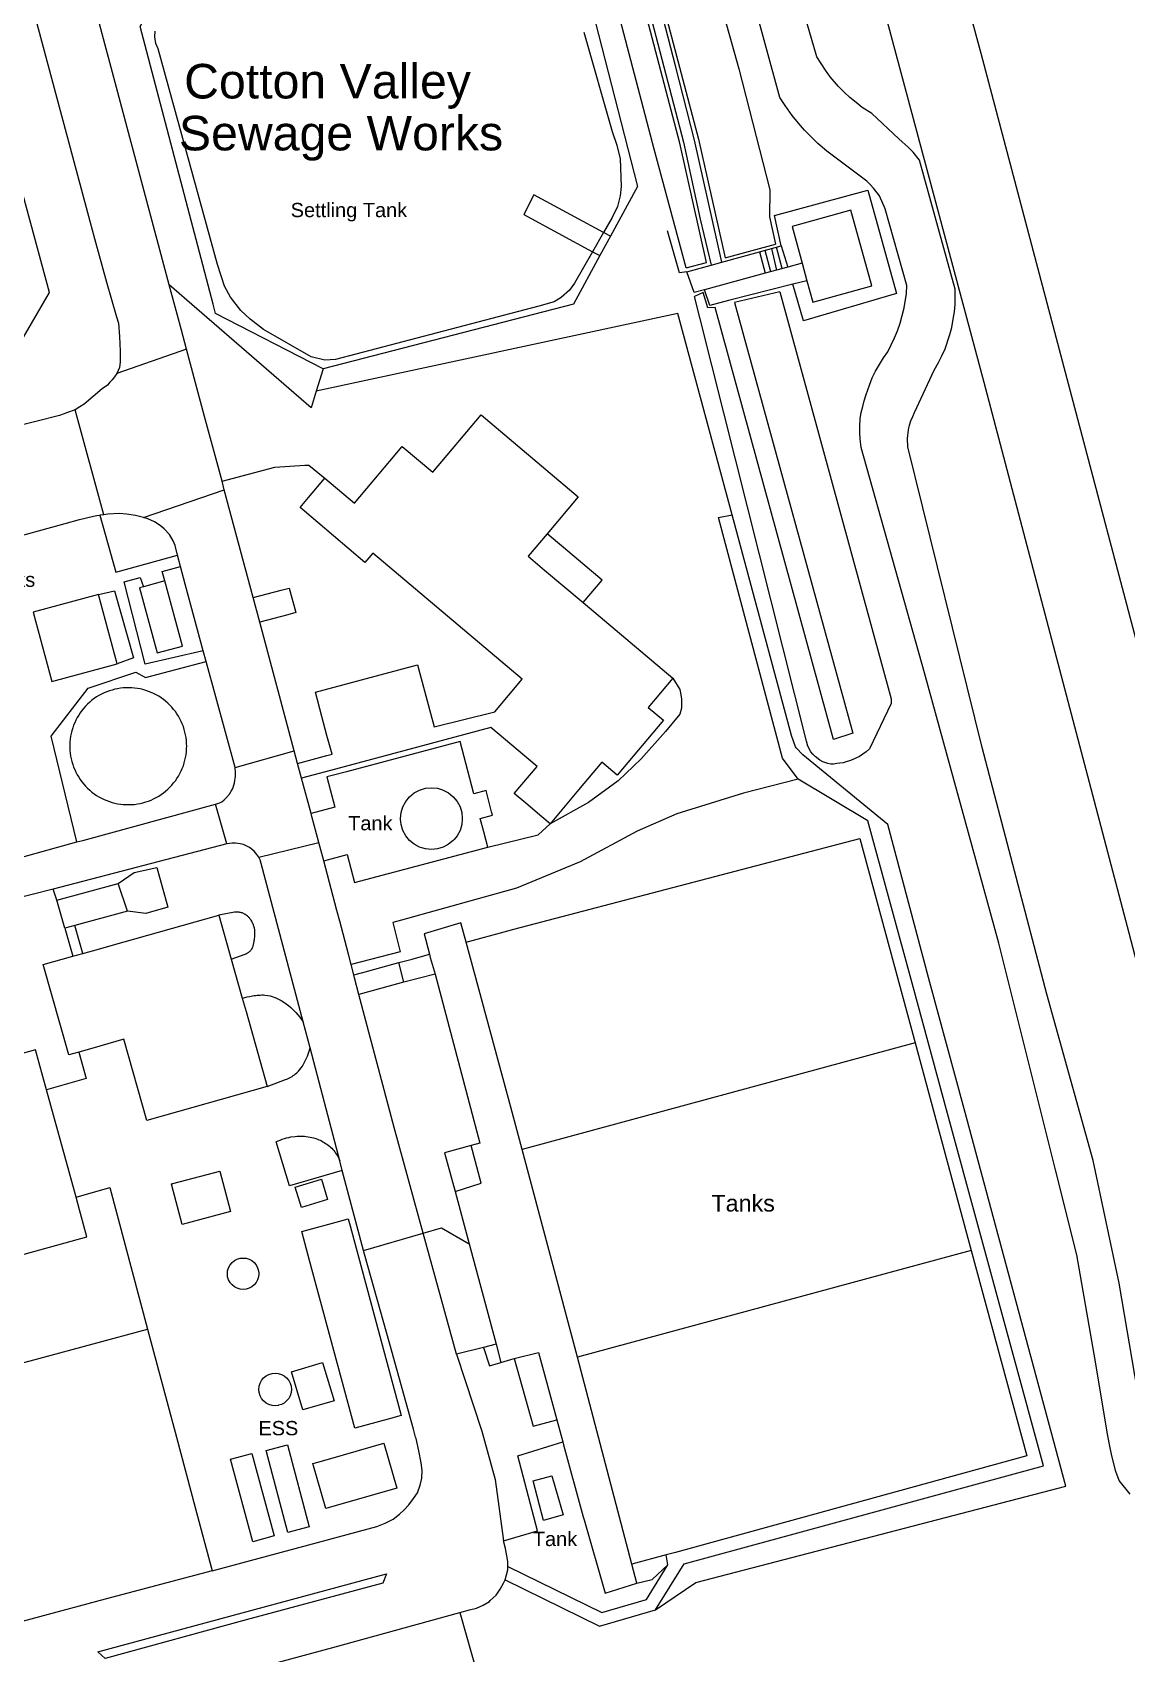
# Model space of a CAD drawing. Header units: millimetres. Extents: x 111502 to 977541, y 8702 to 1044108.
# Drawn here: x 488739.8 to 488854.7, y 240588.4 to 240758.6 of the extents above; entities that cross this region are included whole.
import ezdxf

# ---------------------------------------------------------------- set-up
doc = ezdxf.new("R2010")
doc.units = ezdxf.units.MM
doc.header["$LTSCALE"] = 0.25
doc.linetypes.add('DASHED2', pattern=[9.525, 6.35, -3.175])
doc.layers.add('E HVSS As Laid HV', color=10, linetype='Continuous')
doc.layers.add('X HVSS Site Background', color=8, linetype='Continuous')
doc.styles.add('OS Master Map$1$Standard', font='txt')

# ---------------------------------------------------------------- blocks, each defined once
blk = doc.blocks.new('OS MAP 060722')
at = {"layer": 'X HVSS Site Background', "flags": 128}
for points in [[(44.47, 1478.79), (43.32, 1480.24), (43.32, 1480.24), (42.97, 1481.19), (42.97, 1481.19), (42.52, 1482.84), (42.52, 1482.84), (42.32, 1483.84), (42.32, 1483.84), (42.12, 1484.94), (42.12, 1484.94), (40.67, 1493.49), (40.67, 1493.49), (38.87, 1503.94), (38.87, 1503.94), (36.62, 1512.84), (36.62, 1512.84), (30.67, 1536.64), (30.67, 1536.64), (22.87, 1565.04), (22.87, 1565.04), (16.22, 1588.69), (16.22, 1588.69), (16.12, 1589.59), (16.12, 1589.59), (16.07, 1590.24), (16.07, 1590.24), (16.07, 1590.89), (16.07, 1590.89), (16.12, 1591.69), (16.12, 1591.69), (16.22, 1592.34), (16.22, 1592.34), (16.37, 1592.99), (16.37, 1592.99), (16.52, 1593.59), (16.52, 1593.59), (16.72, 1594.24), (16.72, 1594.24), (17.07, 1595.24), (17.07, 1595.24), (17.37, 1595.99), (17.37, 1595.99), (17.72, 1596.69), (17.72, 1596.69), (18.12, 1597.39), (18.12, 1597.39), (18.57, 1598.09), (18.57, 1598.09), (19.02, 1598.74), (19.02, 1598.74), (19.72, 1600.19), (19.72, 1600.19), (20.02, 1600.94), (20.02, 1600.94), (20.32, 1601.74), (20.32, 1601.74), (20.72, 1603.34), (20.72, 1603.34), (20.97, 1604.84), (20.97, 1604.84), (21.02, 1605.69), (21.02, 1605.69), (18.72, 1613.74), (18.72, 1613.74), (18.12, 1615.09), (18.12, 1615.09), (17.52, 1615.89), (17.52, 1615.89), (17.17, 1616.29), (17.17, 1616.29), (16.82, 1616.64), (16.82, 1616.64), (12.62, 1619.79), (12.62, 1619.79), (11.67, 1620.59), (11.67, 1620.59), (10.27, 1621.99), (10.27, 1621.99), (9.62, 1622.74), (9.62, 1622.74), (8.97, 1623.54), (8.97, 1623.54), (8.22, 1624.59), (8.22, 1624.59), (7.67, 1625.44), (7.67, 1625.44), (-3.43, 1666.04)], [(45.22, 1489.64), (43.32, 1500.94), (43.32, 1500.94), (40.57, 1513.84), (40.57, 1513.84), (35.72, 1531.29), (35.72, 1531.29), (28.92, 1557.19), (28.92, 1557.19), (21.12, 1588.74), (21.12, 1588.74), (21.07, 1589.64), (21.07, 1589.64), (21.17, 1590.54), (21.17, 1590.54), (21.27, 1591.04), (21.27, 1591.04), (21.42, 1591.49), (21.42, 1591.49), (21.62, 1591.94), (21.62, 1591.94), (21.82, 1592.34), (21.82, 1592.34), (23.87, 1596.79), (23.87, 1596.79), (24.32, 1597.59), (24.32, 1597.59), (24.67, 1598.29), (24.67, 1598.29), (25.02, 1599.04), (25.02, 1599.04), (25.52, 1600.54), (25.52, 1600.54), (25.72, 1601.29), (25.72, 1601.29), (25.87, 1602.14), (25.87, 1602.14), (26.02, 1602.94), (26.02, 1602.94), (26.07, 1603.69), (26.07, 1603.69), (26.07, 1605.29), (26.07, 1605.29), (22.32, 1618.84), (22.32, 1618.84), (21.67, 1619.69), (21.67, 1619.69), (21.17, 1620.19), (21.17, 1620.19), (20.17, 1621.09), (20.17, 1621.09), (17.32, 1623.74), (17.32, 1623.74), (16.32, 1624.39), (16.32, 1624.39), (15.67, 1624.89), (15.67, 1624.89), (15.02, 1625.44), (15.02, 1625.44), (14.42, 1625.99), (14.42, 1625.99), (13.82, 1626.59), (13.82, 1626.59), (12.97, 1627.59), (12.97, 1627.59), (12.47, 1628.29), (12.47, 1628.29), (11.57, 1629.69), (11.57, 1629.69), (8.22, 1641.14)], [(-71.98, 1868.99), (-73.78, 1866.24), (-73.78, 1866.24), (-72.38, 1865.14), (-72.38, 1865.14), (-68.83, 1862.14), (-68.83, 1862.14), (-67.68, 1860.94), (-67.68, 1860.94), (-65.38, 1858.24), (-65.38, 1858.24), (-63.78, 1855.79), (-63.78, 1855.79), (-62.88, 1854.04), (-62.88, 1854.04), (-61.73, 1851.44), (-61.73, 1851.44), (-61.23, 1849.79), (-61.23, 1849.79), (-0.88, 1621.04), (-0.88, 1621.04), (1.92, 1608.59), (1.92, 1608.59), (7.22, 1610.04)], [(-5.23, 1659.19), (3.37, 1628.44), (3.37, 1628.44), (6.62, 1615.74), (6.62, 1615.74), (6.57, 1612.89), (6.57, 1612.89), (7.22, 1610.04)], [(1.57, 1608.14), (-1.28, 1620.94), (-1.28, 1620.94), (-3.28, 1628.74), (-3.28, 1628.74), (-8.33, 1648.24)], [(-2.18, 1607.54), (-0.03, 1608.09), (-0.03, 1608.09), (-2.83, 1620.64), (-2.83, 1620.64), (-62.38, 1847.24)], [(-12.43, 1658.99), (-2.43, 1620.74), (-2.43, 1620.74), (-0.68, 1612.64), (-0.68, 1612.64), (0.47, 1607.84)], [(-2.18, 1607.54), (-5.53, 1619.99), (-5.53, 1619.99), (-12.28, 1645.79)], [(63.92, 1462.84), (63.62, 1464.04), (63.62, 1464.04), (44.37, 1537.69), (44.37, 1537.69), (29.12, 1595.49), (29.12, 1595.49), (13.37, 1654.29), (13.37, 1654.29), (-18.78, 1773.69), (-18.78, 1773.69), (-30.53, 1817.04)], [(-16.06, 1794.88), (-8.58, 1767.69), (-8.58, 1767.69), (6.27, 1712.84), (6.27, 1712.84), (28.77, 1630.09), (28.77, 1630.09), (55.22, 1530.14), (55.22, 1530.14), (72.62, 1464.99)], [(-56.44, 1605.77), (-64.2, 1634.74)], [(-88.93, 1701.54), (-80.68, 1670.94), (-80.68, 1670.94), (-70.73, 1634.64), (-70.73, 1634.64), (-64.78, 1612.44), (-64.78, 1612.44), (-64.28, 1610.64), (-64.28, 1610.64), (-63.03, 1606.04), (-63.03, 1606.04), (-61.98, 1602.39), (-61.98, 1602.39), (-61.78, 1601.74), (-61.78, 1601.74), (-61.68, 1600.34), (-61.68, 1600.34), (-61.58, 1598.79), (-61.58, 1598.79), (-61.58, 1597.69), (-61.58, 1597.69), (-61.68, 1597.09), (-61.68, 1597.09), (-61.93, 1596.44)], [(-81.63, 1593.24), (-74.73, 1595.19), (-74.73, 1595.19), (-69.03, 1604.94), (-69.03, 1604.94), (-81.58, 1651.29), (-81.58, 1651.29), (-86.33, 1668.89), (-86.33, 1668.89), (-88.93, 1678.29), (-88.93, 1678.29), (-88.43, 1679.84), (-88.43, 1679.84), (-89.38, 1683.04)], [(-16.15, 1650.76), (-7.28, 1616.09), (-7.28, 1616.09), (-10.12, 1610.86)], [(-12.9, 1632.28), (-9.95, 1621.84), (-9.95, 1621.84), (-9.44, 1620.43), (-9.44, 1620.43), (-9.11, 1618.97), (-9.11, 1618.97), (-9, 1616.09), (-9, 1616.09), (-9.11, 1615.11), (-9.11, 1615.11), (-9.38, 1613.97), (-9.38, 1613.97), (-9.95, 1612.82), (-9.95, 1612.82), (-10.84, 1611.25)], [(-40.27, 1596.94), (-51.59, 1602.76), (-51.59, 1602.76), (-51.84, 1603.72), (-51.84, 1603.72), (-59.51, 1632.88), (-59.51, 1632.88), (-57.64, 1636.41), (-57.64, 1636.41), (-56.66, 1638.26)], [(-11.99, 1609.24), (-13.88, 1605.92), (-13.88, 1605.92), (-14.4, 1605.21), (-14.4, 1605.21), (-15.28, 1604.42), (-15.28, 1604.42), (-16.04, 1603.98), (-16.04, 1603.98), (-17.63, 1603.52), (-17.63, 1603.52), (-38.99, 1597.91), (-38.99, 1597.91), (-40.12, 1597.86), (-40.12, 1597.86), (-41.54, 1598.19), (-41.54, 1598.19), (-46.53, 1601.06), (-46.53, 1601.06), (-47.96, 1602.16), (-47.96, 1602.16), (-48.91, 1603.07), (-48.91, 1603.07), (-50.01, 1604.46), (-50.01, 1604.46), (-50.64, 1605.61), (-50.64, 1605.61), (-51.36, 1607.91), (-51.36, 1607.91), (-57.62, 1630.55), (-57.62, 1630.55), (-57.86, 1631.1), (-57.86, 1631.1), (-57.97, 1631.8), (-57.97, 1631.8), (-57.92, 1632.4)], [(-10.84, 1611.25), (-18.15, 1615.21), (-18.15, 1615.21), (-19.22, 1613.14), (-19.22, 1613.14), (-11.99, 1609.24)], [(7.82, 1609.84), (7.12, 1613.04), (7.12, 1613.04), (16.92, 1615.69), (16.92, 1615.69), (19.92, 1604.84), (19.92, 1604.84), (10.17, 1601.99), (10.17, 1601.99), (9.02, 1605.84)], [(10.52, 1606.19), (11.12, 1603.94), (11.12, 1603.94), (17.32, 1605.64), (17.32, 1605.64), (15.12, 1613.59), (15.12, 1613.59), (8.97, 1611.89), (8.97, 1611.89), (10.02, 1608.04)], [(-10.84, 1611.25), (-11.99, 1609.24)], [(-10.12, 1610.86), (-11.22, 1608.83)], [(-10.12, 1610.86), (-10.84, 1611.25)], [(-2.08, 1607.14), (-2.85, 1607.02), (-2.85, 1607.02), (-4.13, 1611.42)], [(-11.22, 1608.83), (-14, 1603.72), (-14, 1603.72), (-40.27, 1596.94)], [(-11.99, 1609.24), (-11.22, 1608.83)], [(1.57, 1608.14), (5.53, 1609.22)], [(5.53, 1609.22), (7.82, 1609.84)], [(5.53, 1609.22), (6.12, 1606.98)], [(6.72, 1607.14), (6.12, 1609.38)], [(6.78, 1609.56), (7.32, 1607.3)], [(7.93, 1607.47), (7.33, 1609.71)], [(7.82, 1609.84), (8.52, 1607.63)], [(-2.08, 1607.14), (0.47, 1607.84)], [(-1.33, 1604.94), (-2.08, 1607.14)], [(6.12, 1606.98), (-0.23, 1605.24)], [(0.47, 1607.84), (1.57, 1608.14)], [(8.52, 1607.63), (6.12, 1606.98)], [(10.02, 1608.04), (8.52, 1607.63)], [(10.02, 1608.04), (10.52, 1606.19)], [(-54.62, 1598.99), (-55.15, 1600.99), (-55.15, 1600.99), (-55.6, 1602.67), (-55.6, 1602.67), (-56.44, 1605.77)], [(-41, 1594.58), (-41.53, 1592.85), (-41.53, 1592.85), (-53.53, 1603.25), (-53.53, 1603.25), (-56.44, 1605.77)], [(-0.23, 1605.24), (-1.33, 1604.94)], [(7.67, 1605.04), (19.37, 1562.29), (19.37, 1562.29), (19.37, 1561.79), (19.37, 1561.79), (17.07, 1557.04), (17.07, 1557.04), (16.72, 1556.74), (16.72, 1556.74), (16.02, 1556.24), (16.02, 1556.24), (15.27, 1555.89), (15.27, 1555.89), (14.97, 1555.79), (14.97, 1555.79), (14.62, 1555.69), (14.62, 1555.69), (14.32, 1555.59), (14.32, 1555.59), (13.97, 1555.54), (13.97, 1555.54), (13.67, 1555.49), (13.67, 1555.49), (13.32, 1555.44), (13.32, 1555.44), (13.02, 1555.44), (13.02, 1555.44), (12.72, 1555.49), (12.72, 1555.49), (12.17, 1555.69), (12.17, 1555.69), (11.87, 1555.84), (11.87, 1555.84), (11.37, 1556.24), (11.37, 1556.24), (11.12, 1556.49), (11.12, 1556.49), (10.92, 1556.74), (10.92, 1556.74), (10.62, 1557.34), (10.62, 1557.34), (10.47, 1557.84), (10.47, 1557.84), (-0.68, 1602.19), (-0.68, 1602.19), (-1.28, 1604.54)], [(7.67, 1605.04), (2.92, 1603.89), (2.92, 1603.89), (15.32, 1558.69), (15.32, 1558.69), (13.32, 1558.04), (13.32, 1558.04), (0.87, 1603.39), (0.87, 1603.39), (0.12, 1603.34), (0.12, 1603.34), (-0.38, 1604.94), (-0.38, 1604.94), (-1.28, 1604.54)], [(9.02, 1605.84), (2.42, 1604.14), (2.42, 1604.14), (1.22, 1603.84), (1.22, 1603.84), (0.32, 1603.59), (0.32, 1603.59), (-0.23, 1605.24)], [(10.52, 1606.19), (9.02, 1605.84)], [(2.66, 1581.62), (-3.03, 1602.75), (-3.03, 1602.75), (-41, 1594.58)], [(-54.62, 1598.99), (-61.93, 1596.44)], [(-50.9, 1585.14), (-52.73, 1591.94), (-52.73, 1591.94), (-54.62, 1598.99)], [(-61.93, 1596.44), (-62.18, 1596.09), (-62.18, 1596.09), (-62.43, 1595.79), (-62.43, 1595.79), (-62.68, 1595.54), (-62.68, 1595.54), (-62.93, 1595.24), (-62.93, 1595.24), (-63.48, 1594.84), (-63.48, 1594.84), (-65.38, 1593.24), (-65.38, 1593.24), (-65.83, 1592.94), (-65.83, 1592.94), (-66.33, 1592.64)], [(-40.27, 1596.94), (-41, 1594.58)], [(-66.33, 1592.64), (-67.13, 1592.34), (-67.13, 1592.34), (-67.58, 1592.19), (-67.58, 1592.19), (-67.98, 1592.04), (-67.98, 1592.04), (-72.93, 1590.79)], [(-63.32, 1581.63), (-66.33, 1592.64)], [(-40.1, 1585.46), (-36.99, 1582.84), (-36.99, 1582.84), (-31.97, 1588.78), (-31.97, 1588.78), (-28.77, 1586.08), (-28.77, 1586.08), (-23.7, 1592.1), (-23.7, 1592.1), (-13.5, 1583.49), (-13.5, 1583.49), (-16.76, 1579.63)], [(-50.9, 1585.14), (-45.35, 1586.63), (-45.35, 1586.63), (-42.19, 1586.82), (-42.19, 1586.82), (-41.77, 1586.84), (-41.77, 1586.84), (-40.27, 1585.6), (-40.27, 1585.6), (-40.1, 1585.46)], [(-50.66, 1584.23), (-50.9, 1585.14)], [(-42.96, 1555.51), (-39.91, 1556.33), (-39.91, 1556.33), (-39.35, 1556.48), (-39.35, 1556.48), (-39.88, 1558.44), (-39.88, 1558.44), (-40.42, 1560.45), (-40.42, 1560.45), (-41.1, 1563), (-41.1, 1563), (-40.16, 1563.25), (-40.16, 1563.25), (-30.39, 1565.87), (-30.39, 1565.87), (-28.64, 1559.35), (-28.64, 1559.35), (-22.26, 1560.92), (-22.26, 1560.92), (-19.37, 1564.35), (-19.37, 1564.35), (-35.08, 1577.59), (-35.08, 1577.59), (-35.9, 1576.62), (-35.9, 1576.62), (-42.49, 1582.19), (-42.49, 1582.19), (-42.71, 1582.37), (-42.71, 1582.37), (-41.82, 1583.42), (-41.82, 1583.42), (-40.1, 1585.46)], [(-59.13, 1581.34), (-50.66, 1584.23)], [(-47.63, 1572.92), (-50.66, 1584.23)], [(-93.36, 1574.07), (-87.63, 1575.09), (-87.63, 1575.09), (-73.98, 1578.89), (-73.98, 1578.89), (-67.38, 1580.69), (-67.38, 1580.69), (-65.88, 1581.14), (-65.88, 1581.14), (-64.38, 1581.49), (-64.38, 1581.49), (-64.03, 1581.54), (-64.03, 1581.54), (-63.73, 1581.58)], [(-63.32, 1581.63), (-63.73, 1581.58)], [(-63.73, 1581.58), (-62.05, 1575.61), (-62.05, 1575.61), (-55.57, 1577.39)], [(-59.13, 1581.34), (-59.98, 1581.54), (-59.98, 1581.54), (-60.93, 1581.69), (-60.93, 1581.69), (-61.68, 1581.74), (-61.68, 1581.74), (-62.88, 1581.69), (-62.88, 1581.69), (-63.32, 1581.63)], [(-55.57, 1577.39), (-55.83, 1578.39), (-55.83, 1578.39), (-56.03, 1578.89), (-56.03, 1578.89), (-56.43, 1579.54), (-56.43, 1579.54), (-56.98, 1580.14), (-56.98, 1580.14), (-57.38, 1580.49), (-57.38, 1580.49), (-57.98, 1580.89), (-57.98, 1580.89), (-58.68, 1581.19), (-58.68, 1581.19), (-59.13, 1581.34)], [(-5.38, 1466.64), (-1.16, 1469.52), (-1.16, 1469.52), (37.69, 1479.63), (37.69, 1479.63), (27.03, 1519.25), (27.03, 1519.25), (23.42, 1532.52), (23.42, 1532.52), (19.02, 1549.12), (19.02, 1549.12), (10.08, 1556.42), (10.08, 1556.42), (9.4, 1557.15), (9.4, 1557.15), (9.33, 1557.26), (9.33, 1557.26), (8.9, 1558.43), (8.9, 1558.43), (2.66, 1581.62)], [(9.6, 1553.86), (7.95, 1556.08), (7.95, 1556.08), (1.22, 1581.32), (1.22, 1581.32), (2.66, 1581.62)], [(-16.76, 1579.63), (-18.76, 1577.26), (-18.76, 1577.26), (-17.05, 1575.82)], [(-12.99, 1572.4), (-10.99, 1574.77), (-10.99, 1574.77), (-15.05, 1578.19), (-15.05, 1578.19), (-16.76, 1579.63)], [(-56.9, 1574.68), (-57.19, 1575.67), (-57.19, 1575.67), (-55.25, 1576.19)], [(-55.25, 1576.19), (-55.57, 1577.39)], [(-52.87, 1567.34), (-54.78, 1574.34), (-54.78, 1574.34), (-55.25, 1576.19)], [(-52.87, 1567.34), (-58.97, 1565.92), (-58.97, 1565.92), (-61.19, 1574.59), (-61.19, 1574.59), (-59.48, 1575.05), (-59.48, 1575.05), (-59.16, 1574.07)], [(-59.16, 1574.07), (-59.58, 1573.95), (-59.58, 1573.95), (-57.71, 1567.11), (-57.71, 1567.11), (-55.04, 1567.84), (-55.04, 1567.84), (-56.9, 1574.68)], [(-56.9, 1574.68), (-59.16, 1574.07)], [(-17.05, 1575.82), (-12.99, 1572.4)], [(-63.86, 1573.25), (-70.74, 1571.39), (-70.74, 1571.39), (-68.77, 1564.12), (-68.77, 1564.12), (-61.9, 1565.98)], [(-63.86, 1573.25), (-62.19, 1573.63), (-62.19, 1573.63), (-60.19, 1566.6), (-60.19, 1566.6), (-61.9, 1565.98)], [(-61.9, 1565.98), (-63.86, 1573.25)], [(-47.63, 1572.92), (-44.69, 1573.71), (-44.69, 1573.71), (-43.86, 1573.93), (-43.86, 1573.93), (-43.16, 1571.35), (-43.16, 1571.35), (-43.98, 1571.13), (-43.98, 1571.13), (-46.94, 1570.34)], [(-46.94, 1570.34), (-47.63, 1572.92)], [(-12.99, 1572.4), (-3.58, 1564.46)], [(-43.31, 1556.83), (-46.94, 1570.34)], [(-66.13, 1547.28), (-68.83, 1558.38), (-68.83, 1558.38), (-64.97, 1563.4), (-64.97, 1563.4), (-59.95, 1565.11), (-59.95, 1565.11), (-58.94, 1564.53), (-58.94, 1564.53), (-52.56, 1566.22)], [(-52.56, 1566.22), (-52.87, 1567.34)], [(-49.53, 1555.09), (-52.56, 1566.22)], [(-3.58, 1564.46), (-2.84, 1563.27), (-2.84, 1563.27), (-2.79, 1563.1), (-2.79, 1563.1), (-2.65, 1562.3), (-2.65, 1562.3), (-2.67, 1561.3), (-2.67, 1561.3), (-2.82, 1560.7), (-2.82, 1560.7), (-4.32, 1558.88), (-4.32, 1558.88), (-6.89, 1555.98), (-6.89, 1555.98), (-9.29, 1553.69), (-9.29, 1553.69), (-12.41, 1551.4), (-12.41, 1551.4), (-16.46, 1549.18)], [(-3.58, 1564.46), (-6.16, 1561.39), (-6.16, 1561.39), (-4.56, 1560.04), (-4.56, 1560.04), (-9.42, 1554.28), (-9.42, 1554.28), (-11.02, 1555.63), (-11.02, 1555.63), (-13.46, 1552.73), (-13.46, 1552.73), (-15.41, 1550.42), (-15.41, 1550.42), (-16.46, 1549.18)], [(-54.61, 1557.32), (-54.62, 1557.62), (-54.62, 1557.62), (-54.64, 1557.92), (-54.64, 1557.92), (-54.68, 1558.22), (-54.68, 1558.22), (-54.73, 1558.51), (-54.73, 1558.51), (-54.79, 1558.8), (-54.79, 1558.8), (-54.87, 1559.09), (-54.87, 1559.09), (-54.96, 1559.38), (-54.96, 1559.38), (-55.07, 1559.66), (-55.07, 1559.66), (-55.19, 1559.93), (-55.19, 1559.93), (-55.33, 1560.2), (-55.33, 1560.2), (-55.47, 1560.46), (-55.47, 1560.46), (-55.63, 1560.71), (-55.63, 1560.71), (-55.8, 1560.96), (-55.8, 1560.96), (-55.98, 1561.19), (-55.98, 1561.19), (-56.18, 1561.42), (-56.18, 1561.42), (-56.38, 1561.64), (-56.38, 1561.64), (-56.6, 1561.85), (-56.6, 1561.85), (-56.82, 1562.04), (-56.82, 1562.04), (-57.06, 1562.23), (-57.06, 1562.23), (-57.3, 1562.4), (-57.3, 1562.4), (-57.55, 1562.56), (-57.55, 1562.56), (-57.81, 1562.71), (-57.81, 1562.71), (-58.08, 1562.85), (-58.08, 1562.85), (-58.35, 1562.97), (-58.35, 1562.97), (-58.63, 1563.08), (-58.63, 1563.08), (-58.91, 1563.18), (-58.91, 1563.18), (-59.2, 1563.26), (-59.2, 1563.26), (-59.49, 1563.33), (-59.49, 1563.33), (-59.78, 1563.39), (-59.78, 1563.39), (-60.08, 1563.43), (-60.08, 1563.43), (-60.38, 1563.45), (-60.38, 1563.45), (-60.68, 1563.46), (-60.68, 1563.46), (-60.97, 1563.46), (-60.97, 1563.46), (-61.27, 1563.44), (-61.27, 1563.44), (-61.57, 1563.41), (-61.57, 1563.41), (-61.86, 1563.36), (-61.86, 1563.36), (-62.16, 1563.3), (-62.16, 1563.3), (-62.45, 1563.22), (-62.45, 1563.22), (-62.73, 1563.13), (-62.73, 1563.13), (-63.01, 1563.03), (-63.01, 1563.03), (-63.29, 1562.91), (-63.29, 1562.91), (-63.56, 1562.78), (-63.56, 1562.78), (-63.82, 1562.64), (-63.82, 1562.64), (-64.07, 1562.49), (-64.07, 1562.49), (-64.32, 1562.32), (-64.32, 1562.32), (-64.56, 1562.14), (-64.56, 1562.14), (-64.79, 1561.95), (-64.79, 1561.95), (-65.01, 1561.74), (-65.01, 1561.74), (-65.22, 1561.53), (-65.22, 1561.53), (-65.42, 1561.31), (-65.42, 1561.31), (-65.61, 1561.08), (-65.61, 1561.08), (-65.79, 1560.84), (-65.79, 1560.84), (-65.95, 1560.59), (-65.95, 1560.59), (-66.1, 1560.33), (-66.1, 1560.33), (-66.24, 1560.06), (-66.24, 1560.06), (-66.37, 1559.79), (-66.37, 1559.79), (-66.48, 1559.52), (-66.48, 1559.52), (-66.58, 1559.24), (-66.58, 1559.24), (-66.67, 1558.95), (-66.67, 1558.95), (-66.74, 1558.66), (-66.74, 1558.66), (-66.8, 1558.37), (-66.8, 1558.37), (-66.84, 1558.07), (-66.84, 1558.07), (-66.87, 1557.77), (-66.87, 1557.77), (-66.89, 1557.47), (-66.89, 1557.47), (-66.89, 1557.18), (-66.89, 1557.18), (-66.87, 1556.88), (-66.87, 1556.88), (-66.84, 1556.58), (-66.84, 1556.58), (-66.8, 1556.28), (-66.8, 1556.28), (-66.74, 1555.99), (-66.74, 1555.99), (-66.67, 1555.7), (-66.67, 1555.7), (-66.58, 1555.41), (-66.58, 1555.41), (-66.48, 1555.13), (-66.48, 1555.13), (-66.37, 1554.86), (-66.37, 1554.86), (-66.24, 1554.58), (-66.24, 1554.58), (-66.1, 1554.32), (-66.1, 1554.32), (-65.95, 1554.06), (-65.95, 1554.06), (-65.79, 1553.81), (-65.79, 1553.81), (-65.61, 1553.57), (-65.61, 1553.57), (-65.42, 1553.34), (-65.42, 1553.34), (-65.22, 1553.12), (-65.22, 1553.12), (-65.01, 1552.91), (-65.01, 1552.91), (-64.79, 1552.7), (-64.79, 1552.7), (-64.56, 1552.51), (-64.56, 1552.51), (-64.32, 1552.33), (-64.32, 1552.33), (-64.07, 1552.16), (-64.07, 1552.16), (-63.82, 1552.01), (-63.82, 1552.01), (-63.56, 1551.87), (-63.56, 1551.87), (-63.29, 1551.73), (-63.29, 1551.73), (-63.01, 1551.62), (-63.01, 1551.62), (-62.73, 1551.51), (-62.73, 1551.51), (-62.45, 1551.42), (-62.45, 1551.42), (-62.16, 1551.35), (-62.16, 1551.35), (-61.86, 1551.29), (-61.86, 1551.29), (-61.57, 1551.24), (-61.57, 1551.24), (-61.27, 1551.21), (-61.27, 1551.21), (-60.97, 1551.19), (-60.97, 1551.19), (-60.68, 1551.19), (-60.68, 1551.19), (-60.38, 1551.2), (-60.38, 1551.2), (-60.08, 1551.22), (-60.08, 1551.22), (-59.78, 1551.26), (-59.78, 1551.26), (-59.49, 1551.32), (-59.49, 1551.32), (-59.2, 1551.39), (-59.2, 1551.39), (-58.91, 1551.47), (-58.91, 1551.47), (-58.63, 1551.56), (-58.63, 1551.56), (-58.35, 1551.67), (-58.35, 1551.67), (-58.08, 1551.8), (-58.08, 1551.8), (-57.81, 1551.94), (-57.81, 1551.94), (-57.55, 1552.08), (-57.55, 1552.08), (-57.3, 1552.25), (-57.3, 1552.25), (-57.06, 1552.42), (-57.06, 1552.42), (-56.82, 1552.61), (-56.82, 1552.61), (-56.6, 1552.8), (-56.6, 1552.8), (-56.38, 1553.01), (-56.38, 1553.01), (-56.18, 1553.23), (-56.18, 1553.23), (-55.98, 1553.46), (-55.98, 1553.46), (-55.8, 1553.69), (-55.8, 1553.69), (-55.63, 1553.94), (-55.63, 1553.94), (-55.47, 1554.19), (-55.47, 1554.19), (-55.33, 1554.45), (-55.33, 1554.45), (-55.19, 1554.72), (-55.19, 1554.72), (-55.07, 1554.99), (-55.07, 1554.99), (-54.96, 1555.27), (-54.96, 1555.27), (-54.87, 1555.56), (-54.87, 1555.56), (-54.79, 1555.84), (-54.79, 1555.84), (-54.73, 1556.14), (-54.73, 1556.14), (-54.68, 1556.43), (-54.68, 1556.43), (-54.64, 1556.73), (-54.64, 1556.73), (-54.62, 1557.03), (-54.62, 1557.03), (-54.61, 1557.32)], [(-16.46, 1549.18), (-17.33, 1549.92), (-17.33, 1549.92), (-19, 1551.33), (-19, 1551.33), (-20.21, 1552.35), (-20.21, 1552.35), (-17.82, 1555.18), (-17.82, 1555.18), (-22.68, 1559.28), (-22.68, 1559.28), (-38.08, 1555.15), (-38.08, 1555.15), (-39.5, 1554.77), (-39.5, 1554.77), (-42.54, 1553.95)], [(-22.98, 1546.72), (-23.41, 1548.35), (-23.41, 1548.35), (-23.78, 1549.75), (-23.78, 1549.75), (-22.5, 1550.09), (-22.5, 1550.09), (-22.59, 1550.43), (-22.59, 1550.43), (-23.18, 1552.66), (-23.18, 1552.66), (-24.46, 1552.32), (-24.46, 1552.32), (-25.91, 1557.8), (-25.91, 1557.8), (-37.84, 1554.64), (-37.84, 1554.64), (-39.35, 1554.23), (-39.35, 1554.23), (-39.91, 1554.09), (-39.91, 1554.09), (-39.07, 1550.91), (-39.07, 1550.91), (-41.55, 1550.26)], [(-49.53, 1555.09), (-43.31, 1556.83)], [(-42.96, 1555.51), (-43.31, 1556.83)], [(-51.6, 1551.24), (-51.23, 1551.34), (-51.23, 1551.34), (-50.93, 1551.49), (-50.93, 1551.49), (-50.68, 1551.69), (-50.68, 1551.69), (-50.43, 1551.94), (-50.43, 1551.94), (-50.13, 1552.29), (-50.13, 1552.29), (-49.93, 1552.59), (-49.93, 1552.59), (-49.78, 1552.89), (-49.78, 1552.89), (-49.58, 1553.49), (-49.58, 1553.49), (-49.48, 1554.19), (-49.48, 1554.19), (-49.48, 1554.54), (-49.48, 1554.54), (-49.53, 1555.09)], [(-42.54, 1553.95), (-42.96, 1555.51)], [(-41.55, 1550.26), (-42.54, 1553.95)], [(9.6, 1553.86), (3.85, 1552.4), (3.85, 1552.4), (-3.14, 1550.23), (-3.14, 1550.23), (-7.3, 1548.41), (-7.3, 1548.41), (-13.29, 1545.17), (-13.29, 1545.17), (-19.99, 1542.41), (-19.99, 1542.41), (-32.06, 1539.07), (-32.06, 1539.07), (-32.98, 1538.81), (-32.98, 1538.81), (-32.18, 1535.75), (-32.18, 1535.75), (-37.34, 1534.4)], [(-5.38, 1466.64), (-2.38, 1471.49), (-2.38, 1471.49), (35.37, 1481.79), (35.37, 1481.79), (25.29, 1518.78), (25.29, 1518.78), (21.68, 1532.05), (21.68, 1532.05), (16.92, 1549.49), (16.92, 1549.49), (9.6, 1553.86)], [(-32.13, 1549.39), (-32.15, 1549.63), (-32.15, 1549.63), (-32.15, 1549.73), (-32.15, 1549.73), (-32.09, 1550.36), (-32.09, 1550.36), (-31.9, 1550.97), (-31.9, 1550.97), (-31.61, 1551.53), (-31.61, 1551.53), (-31.2, 1552.02), (-31.2, 1552.02), (-30.71, 1552.43), (-30.71, 1552.43), (-30.15, 1552.72), (-30.15, 1552.72), (-29.54, 1552.91), (-29.54, 1552.91), (-28.91, 1552.97), (-28.91, 1552.97), (-28.28, 1552.91), (-28.28, 1552.91), (-27.76, 1552.76), (-27.76, 1552.76), (-27.67, 1552.72), (-27.67, 1552.72), (-27.11, 1552.43), (-27.11, 1552.43), (-26.62, 1552.02), (-26.62, 1552.02), (-26.21, 1551.53), (-26.21, 1551.53), (-25.91, 1550.97), (-25.91, 1550.97), (-25.73, 1550.36), (-25.73, 1550.36), (-25.67, 1549.73), (-25.67, 1549.73), (-25.67, 1549.67), (-25.67, 1549.67), (-25.73, 1549.1), (-25.73, 1549.1), (-25.91, 1548.49), (-25.91, 1548.49), (-26.21, 1547.93), (-26.21, 1547.93), (-26.53, 1547.54), (-26.53, 1547.54), (-26.62, 1547.44), (-26.62, 1547.44), (-27.11, 1547.03), (-27.11, 1547.03), (-27.22, 1546.96), (-27.22, 1546.96), (-27.67, 1546.73), (-27.67, 1546.73), (-28.28, 1546.55), (-28.28, 1546.55), (-28.91, 1546.49), (-28.91, 1546.49), (-29.54, 1546.55), (-29.54, 1546.55), (-29.92, 1546.67), (-29.92, 1546.67), (-30.15, 1546.73), (-30.15, 1546.73), (-30.71, 1547.03), (-30.71, 1547.03), (-31.2, 1547.44), (-31.2, 1547.44), (-31.61, 1547.93), (-31.61, 1547.93), (-31.9, 1548.49), (-31.9, 1548.49), (-32.09, 1549.1), (-32.09, 1549.1), (-32.13, 1549.39)], [(-66.13, 1547.28), (-65.53, 1547.44), (-65.53, 1547.44), (-51.6, 1551.24)], [(-50.38, 1547.09), (-51.6, 1551.24)], [(-40.73, 1547.2), (-41.47, 1549.96), (-41.47, 1549.96), (-41.55, 1550.26)], [(-22.98, 1546.72), (-17.72, 1548.03), (-17.72, 1548.03), (-16.46, 1549.18)], [(-86.67, 1544.97), (-80.08, 1546.74), (-80.08, 1546.74), (-74.97, 1544.85), (-74.97, 1544.85), (-66.13, 1547.28)], [(-50.38, 1547.09), (-68.62, 1542.33)], [(-47.03, 1545.69), (-47.23, 1545.94), (-47.23, 1545.94), (-47.53, 1546.29), (-47.53, 1546.29), (-48.03, 1546.69), (-48.03, 1546.69), (-48.28, 1546.84), (-48.28, 1546.84), (-48.63, 1546.99), (-48.63, 1546.99), (-48.98, 1547.09), (-48.98, 1547.09), (-49.48, 1547.14), (-49.48, 1547.14), (-49.83, 1547.14), (-49.83, 1547.14), (-50.38, 1547.09)], [(-47.03, 1545.69), (-40.73, 1547.2)], [(-40.22, 1545.29), (-40.73, 1547.2)], [(-25.28, 1536.74), (-20.88, 1537.94), (-20.88, 1537.94), (-20.25, 1538.11), (-20.25, 1538.11), (16.07, 1547.64), (16.07, 1547.64), (21.87, 1526.19)], [(-42.39, 1528.39), (-46.78, 1545), (-46.78, 1545), (-46.88, 1545.39), (-46.88, 1545.39), (-47.03, 1545.69)], [(-40.22, 1545.29), (-37.75, 1545.94), (-37.75, 1545.94), (-36.98, 1543.01), (-36.98, 1543.01), (-33.42, 1543.96), (-33.42, 1543.96), (-22.98, 1546.72)], [(-61.79, 1542.92), (-60.14, 1544.06), (-60.14, 1544.06), (-57.74, 1544.6), (-57.74, 1544.6), (-56.59, 1540.44), (-56.59, 1540.44), (-58.89, 1539.76), (-58.89, 1539.76), (-60.84, 1540.02)], [(-37.34, 1534.4), (-37.63, 1535.49), (-37.63, 1535.49), (-38.53, 1538.94), (-38.53, 1538.94), (-38.83, 1540.09), (-38.83, 1540.09), (-40.22, 1545.29)], [(-68.62, 1542.33), (-73.04, 1541.18), (-73.04, 1541.18), (-77.33, 1536.89), (-77.33, 1536.89), (-90.18, 1533.39)], [(-68.24, 1541.15), (-68.62, 1542.33)], [(-68.24, 1541.15), (-61.79, 1542.92)], [(-60.84, 1540.02), (-61.79, 1542.92)], [(-67.42, 1538.21), (-68.24, 1541.15)], [(-60.84, 1540.02), (-66.35, 1538.5)], [(-65.51, 1535.56), (-63.88, 1536.03), (-63.88, 1536.03), (-62.55, 1536.4), (-62.55, 1536.4), (-51.24, 1539.59)], [(-49.94, 1534.98), (-48.47, 1535.49), (-48.47, 1535.49), (-48.41, 1535.51), (-48.41, 1535.51), (-48.36, 1535.53), (-48.36, 1535.53), (-48.3, 1535.56), (-48.3, 1535.56), (-48.25, 1535.59), (-48.25, 1535.59), (-48.2, 1535.62), (-48.2, 1535.62), (-48.15, 1535.66), (-48.15, 1535.66), (-48.1, 1535.69), (-48.1, 1535.69), (-48.05, 1535.73), (-48.05, 1535.73), (-48.01, 1535.77), (-48.01, 1535.77), (-47.96, 1535.81), (-47.96, 1535.81), (-47.92, 1535.86), (-47.92, 1535.86), (-47.88, 1535.9), (-47.88, 1535.9), (-47.84, 1535.95), (-47.84, 1535.95), (-47.78, 1536.03), (-47.78, 1536.03), (-47.7, 1536.18), (-47.7, 1536.18), (-47.64, 1536.34), (-47.64, 1536.34), (-47.6, 1536.51), (-47.6, 1536.51), (-47.54, 1536.82), (-47.54, 1536.82), (-47.52, 1536.93), (-47.52, 1536.93), (-47.5, 1537.04), (-47.5, 1537.04), (-47.48, 1537.15), (-47.48, 1537.15), (-47.46, 1537.26), (-47.46, 1537.26), (-47.45, 1537.38), (-47.45, 1537.38), (-47.44, 1537.49), (-47.44, 1537.49), (-47.44, 1537.6), (-47.44, 1537.6), (-47.44, 1537.71), (-47.44, 1537.71), (-47.44, 1537.82), (-47.44, 1537.82), (-47.45, 1537.93), (-47.45, 1537.93), (-47.46, 1538.04), (-47.46, 1538.04), (-47.5, 1538.23), (-47.5, 1538.23), (-47.52, 1538.32), (-47.52, 1538.32), (-47.55, 1538.42), (-47.55, 1538.42), (-47.58, 1538.51), (-47.58, 1538.51), (-47.61, 1538.6), (-47.61, 1538.6), (-47.65, 1538.69), (-47.65, 1538.69), (-47.69, 1538.78), (-47.69, 1538.78), (-47.73, 1538.86), (-47.73, 1538.86), (-47.78, 1538.95), (-47.78, 1538.95), (-47.85, 1539.05), (-47.85, 1539.05), (-47.89, 1539.11), (-47.89, 1539.11), (-47.94, 1539.18), (-47.94, 1539.18), (-47.98, 1539.23), (-47.98, 1539.23), (-48.03, 1539.29), (-48.03, 1539.29), (-48.08, 1539.35), (-48.08, 1539.35), (-48.13, 1539.4), (-48.13, 1539.4), (-48.19, 1539.45), (-48.19, 1539.45), (-48.24, 1539.5), (-48.24, 1539.5), (-48.3, 1539.55), (-48.3, 1539.55), (-48.36, 1539.6), (-48.36, 1539.6), (-48.46, 1539.66), (-48.46, 1539.66), (-48.53, 1539.7), (-48.53, 1539.7), (-48.59, 1539.73), (-48.59, 1539.73), (-48.66, 1539.76), (-48.66, 1539.76), (-48.73, 1539.79), (-48.73, 1539.79), (-48.8, 1539.82), (-48.8, 1539.82), (-48.87, 1539.84), (-48.87, 1539.84), (-48.95, 1539.86), (-48.95, 1539.86), (-49.02, 1539.88), (-49.02, 1539.88), (-49.09, 1539.89), (-49.09, 1539.89), (-49.17, 1539.9), (-49.17, 1539.9), (-49.24, 1539.91), (-49.24, 1539.91), (-49.32, 1539.91), (-49.32, 1539.91), (-49.39, 1539.91), (-49.39, 1539.91), (-49.47, 1539.91), (-49.47, 1539.91), (-49.59, 1539.9), (-49.59, 1539.9), (-51.24, 1539.59)], [(-51.24, 1539.59), (-49.94, 1534.98)], [(-25.28, 1536.74), (-25.83, 1538.79), (-25.83, 1538.79), (-29.68, 1537.64), (-29.68, 1537.64), (-29.11, 1535.48)], [(-66.35, 1538.5), (-67.42, 1538.21)], [(-67.42, 1538.21), (-66.56, 1535.27)], [(-65.51, 1535.56), (-66.35, 1538.5)], [(-65.95, 1525.21), (-67, 1524.91), (-67, 1524.91), (-69.67, 1534.39), (-69.67, 1534.39), (-66.56, 1535.27)], [(-66.56, 1535.27), (-65.51, 1535.56)], [(-32.34, 1534.6), (-30.93, 1534.98), (-30.93, 1534.98), (-29.11, 1535.48)], [(-29.11, 1535.48), (-29.03, 1535.14), (-29.03, 1535.14), (-28.53, 1533.39)], [(-19.38, 1514.99), (-20.58, 1519.44), (-20.58, 1519.44), (-25.28, 1536.74)], [(-49.94, 1534.98), (-48.77, 1530.86)], [(-37.06, 1533.32), (-37.34, 1534.4)], [(-37.06, 1533.32), (-36.1, 1533.58), (-36.1, 1533.58), (-32.34, 1534.6)], [(-31.82, 1532.56), (-32.34, 1534.6)], [(-36.53, 1531.24), (-36.98, 1532.99), (-36.98, 1532.99), (-37.06, 1533.32)], [(-32.08, 1532.49), (-36.53, 1531.24)], [(-31.82, 1532.56), (-32.08, 1532.49)], [(-28.53, 1533.39), (-31.82, 1532.56)], [(-28.53, 1533.39), (-23.83, 1515.64), (-23.83, 1515.64), (-24.73, 1515.39)], [(-48.77, 1530.86), (-48.51, 1530.94), (-48.51, 1530.94), (-48.25, 1531.01), (-48.25, 1531.01), (-47.98, 1531.06), (-47.98, 1531.06), (-47.7, 1531.11), (-47.7, 1531.11), (-47.53, 1531.14), (-47.53, 1531.14), (-47.37, 1531.16), (-47.37, 1531.16), (-47.21, 1531.18), (-47.21, 1531.18), (-47.04, 1531.19), (-47.04, 1531.19), (-46.88, 1531.2), (-46.88, 1531.2), (-46.72, 1531.21), (-46.72, 1531.21), (-46.55, 1531.21), (-46.55, 1531.21), (-46.39, 1531.2), (-46.39, 1531.2), (-46.08, 1531.16), (-46.08, 1531.16), (-45.86, 1531.11), (-45.86, 1531.11), (-45.65, 1531.05), (-45.65, 1531.05), (-45.45, 1530.98), (-45.45, 1530.98), (-45.24, 1530.9), (-45.24, 1530.9), (-45.04, 1530.81), (-45.04, 1530.81), (-44.68, 1530.62), (-44.68, 1530.62), (-44.42, 1530.46), (-44.42, 1530.46), (-44.16, 1530.28), (-44.16, 1530.28), (-43.92, 1530.09), (-43.92, 1530.09), (-43.68, 1529.88), (-43.68, 1529.88), (-43.36, 1529.58), (-43.36, 1529.58), (-43.14, 1529.35), (-43.14, 1529.35), (-42.94, 1529.12), (-42.94, 1529.12), (-42.74, 1528.88), (-42.74, 1528.88), (-42.39, 1528.39)], [(-48.77, 1530.86), (-48.38, 1529.46), (-48.38, 1529.46), (-46.16, 1521.6)], [(-29.77, 1506.2), (-32.83, 1517.29), (-32.83, 1517.29), (-36.53, 1531.24)], [(-41.66, 1525.65), (-42.39, 1528.39)], [(-69.33, 1521.26), (-70.48, 1525.45), (-70.48, 1525.45), (-82.03, 1522.28), (-82.03, 1522.28), (-77.44, 1505.53), (-77.44, 1505.53), (-76.65, 1502.64), (-76.65, 1502.64), (-65.09, 1505.81), (-65.09, 1505.81), (-65.87, 1508.65), (-65.87, 1508.65), (-66.23, 1509.98)], [(-65.95, 1525.21), (-65.17, 1522.45), (-65.17, 1522.45), (-69.33, 1521.26)], [(-46.16, 1521.6), (-58.81, 1518.04), (-58.81, 1518.04), (-61.21, 1526.55), (-61.21, 1526.55), (-64.57, 1525.6), (-64.57, 1525.6), (-65.95, 1525.21)], [(-46.16, 1521.6), (-44.23, 1522.32), (-44.23, 1522.32), (-44.09, 1522.38), (-44.09, 1522.38), (-43.95, 1522.44), (-43.95, 1522.44), (-43.81, 1522.51), (-43.81, 1522.51), (-43.68, 1522.59), (-43.68, 1522.59), (-43.55, 1522.66), (-43.55, 1522.66), (-43.42, 1522.75), (-43.42, 1522.75), (-43.3, 1522.84), (-43.3, 1522.84), (-43.18, 1522.94), (-43.18, 1522.94), (-43.06, 1523.04), (-43.06, 1523.04), (-42.88, 1523.21), (-42.88, 1523.21), (-42.73, 1523.38), (-42.73, 1523.38), (-42.59, 1523.56), (-42.59, 1523.56), (-42.46, 1523.75), (-42.46, 1523.75), (-42.34, 1523.95), (-42.34, 1523.95), (-42.23, 1524.15), (-42.23, 1524.15), (-42.12, 1524.36), (-42.12, 1524.36), (-42.02, 1524.56), (-42.02, 1524.56), (-41.93, 1524.77), (-41.93, 1524.77), (-41.85, 1524.99), (-41.85, 1524.99), (-41.78, 1525.2), (-41.78, 1525.2), (-41.72, 1525.42), (-41.72, 1525.42), (-41.66, 1525.65)], [(-38.54, 1513.8), (-40.71, 1522.04), (-40.71, 1522.04), (-41.66, 1525.65)], [(21.87, 1526.19), (-19.38, 1514.99)], [(21.87, 1526.19), (27.77, 1504.39)], [(-66.23, 1509.98), (-69.33, 1521.26)], [(-38.27, 1512.78), (-43.81, 1511.18), (-43.81, 1511.18), (-45.23, 1515.79), (-45.23, 1515.79), (-45.02, 1515.89), (-45.02, 1515.89), (-44.8, 1515.98), (-44.8, 1515.98), (-44.58, 1516.07), (-44.58, 1516.07), (-44.35, 1516.14), (-44.35, 1516.14), (-44.12, 1516.2), (-44.12, 1516.2), (-43.89, 1516.25), (-43.89, 1516.25), (-43.66, 1516.3), (-43.66, 1516.3), (-43.21, 1516.36), (-43.21, 1516.36), (-43.02, 1516.37), (-43.02, 1516.37), (-42.82, 1516.38), (-42.82, 1516.38), (-42.63, 1516.38), (-42.63, 1516.38), (-42.43, 1516.38), (-42.43, 1516.38), (-42.24, 1516.37), (-42.24, 1516.37), (-42.05, 1516.35), (-42.05, 1516.35), (-41.85, 1516.33), (-41.85, 1516.33), (-41.66, 1516.29), (-41.66, 1516.29), (-41.47, 1516.25), (-41.47, 1516.25), (-41.28, 1516.2), (-41.28, 1516.2), (-41.05, 1516.13), (-41.05, 1516.13), (-40.89, 1516.07), (-40.89, 1516.07), (-40.74, 1516.01), (-40.74, 1516.01), (-40.59, 1515.95), (-40.59, 1515.95), (-40.44, 1515.88), (-40.44, 1515.88), (-40.3, 1515.8), (-40.3, 1515.8), (-40.16, 1515.72), (-40.16, 1515.72), (-40.02, 1515.63), (-40.02, 1515.63), (-39.88, 1515.54), (-39.88, 1515.54), (-39.75, 1515.44), (-39.75, 1515.44), (-39.63, 1515.34), (-39.63, 1515.34), (-39.5, 1515.23), (-39.5, 1515.23), (-39.38, 1515.11), (-39.38, 1515.11), (-39.27, 1514.99), (-39.27, 1514.99), (-39.16, 1514.87), (-39.16, 1514.87), (-39.06, 1514.74), (-39.06, 1514.74), (-38.97, 1514.61), (-38.97, 1514.61), (-38.88, 1514.47), (-38.88, 1514.47), (-38.79, 1514.33), (-38.79, 1514.33), (-38.71, 1514.19), (-38.71, 1514.19), (-38.64, 1514.04), (-38.64, 1514.04), (-38.54, 1513.8)], [(-24.73, 1515.39), (-27.53, 1514.64), (-27.53, 1514.64), (-26.43, 1510.59)], [(-26.43, 1510.59), (-23.68, 1511.44), (-23.68, 1511.44), (-24.73, 1515.39)], [(-13.58, 1493.19), (-19.38, 1514.99)], [(-38.27, 1512.78), (-38.54, 1513.8)], [(-55.07, 1507.12), (-56.2, 1511.36), (-56.2, 1511.36), (-56.2, 1511.37), (-56.2, 1511.37), (-55.25, 1511.63), (-55.25, 1511.63), (-51.12, 1512.72), (-51.12, 1512.72), (-50, 1508.47), (-50, 1508.47), (-55.07, 1507.12)], [(-42.56, 1508.89), (-43.22, 1511.03), (-43.22, 1511.03), (-40.46, 1511.88), (-40.46, 1511.88), (-39.81, 1509.74), (-39.81, 1509.74), (-42.56, 1508.89)], [(-36.06, 1504.39), (-38.27, 1512.78)], [(-66.23, 1509.98), (-62.69, 1510.99), (-62.69, 1510.99), (-58.73, 1496.11)], [(-26.43, 1510.59), (-24.95, 1505.07)], [(-36.97, 1485.73), (-37.67, 1488.33), (-37.67, 1488.33), (-41.7, 1503.32), (-41.7, 1503.32), (-42.53, 1506.38), (-42.53, 1506.38), (-38.16, 1507.56), (-38.16, 1507.56), (-38.03, 1507.6), (-38.03, 1507.6), (-37.65, 1507.7), (-37.65, 1507.7), (-37.46, 1506.98), (-37.46, 1506.98), (-32.09, 1487.05), (-32.09, 1487.05), (-33.46, 1486.68), (-33.46, 1486.68), (-36.97, 1485.73)], [(-36.06, 1504.39), (-29.77, 1506.2)], [(-29.77, 1506.2), (-27.84, 1506.76), (-27.84, 1506.76), (-24.95, 1505.07)], [(-26.28, 1493.49), (-29.77, 1506.2)], [(-24.95, 1505.07), (-22.13, 1494.54)], [(-51.94, 1470.76), (-46.08, 1472.34), (-46.08, 1472.34), (-41.78, 1473.49), (-41.78, 1473.49), (-34.63, 1475.39), (-34.63, 1475.39), (-33.78, 1475.74), (-33.78, 1475.74), (-32.93, 1476.19), (-32.93, 1476.19), (-32.28, 1476.69), (-32.28, 1476.69), (-31.78, 1477.14), (-31.78, 1477.14), (-31.28, 1477.69), (-31.28, 1477.69), (-30.78, 1478.34), (-30.78, 1478.34), (-30.38, 1478.94), (-30.38, 1478.94), (-30.08, 1479.74), (-30.08, 1479.74), (-29.93, 1480.49), (-29.93, 1480.49), (-29.88, 1481.29), (-29.88, 1481.29), (-29.98, 1482.09), (-29.98, 1482.09), (-30.23, 1483.34), (-30.23, 1483.34), (-30.53, 1484.64), (-30.53, 1484.64), (-30.58, 1484.79), (-30.58, 1484.79), (-30.81, 1485.63), (-30.81, 1485.63), (-33.28, 1494.54), (-33.28, 1494.54), (-35.95, 1504), (-35.95, 1504), (-36.06, 1504.39)], [(-50.02, 1500.96), (-50.06, 1501.02), (-50.06, 1501.02), (-50.21, 1501.31), (-50.21, 1501.31), (-50.31, 1501.62), (-50.31, 1501.62), (-50.34, 1501.94), (-50.34, 1501.94), (-50.31, 1502.26), (-50.31, 1502.26), (-50.21, 1502.57), (-50.21, 1502.57), (-50.06, 1502.86), (-50.06, 1502.86), (-49.85, 1503.11), (-49.85, 1503.11), (-49.6, 1503.32), (-49.6, 1503.32), (-49.44, 1503.41), (-49.44, 1503.41), (-49.32, 1503.47), (-49.32, 1503.47), (-49.01, 1503.56), (-49.01, 1503.56), (-48.68, 1503.59), (-48.68, 1503.59), (-48.36, 1503.56), (-48.36, 1503.56), (-48.05, 1503.47), (-48.05, 1503.47), (-47.77, 1503.32), (-47.77, 1503.32), (-47.51, 1503.11), (-47.51, 1503.11), (-47.31, 1502.86), (-47.31, 1502.86), (-47.16, 1502.57), (-47.16, 1502.57), (-47.06, 1502.26), (-47.06, 1502.26), (-47.03, 1502), (-47.03, 1502), (-47.03, 1501.94), (-47.03, 1501.94), (-47.06, 1501.62), (-47.06, 1501.62), (-47.16, 1501.31), (-47.16, 1501.31), (-47.31, 1501.02), (-47.31, 1501.02), (-47.51, 1500.77), (-47.51, 1500.77), (-47.77, 1500.56), (-47.77, 1500.56), (-48.05, 1500.41), (-48.05, 1500.41), (-48.36, 1500.32), (-48.36, 1500.32), (-48.68, 1500.29), (-48.68, 1500.29), (-49.01, 1500.32), (-49.01, 1500.32), (-49.32, 1500.41), (-49.32, 1500.41), (-49.6, 1500.56), (-49.6, 1500.56), (-49.85, 1500.77), (-49.85, 1500.77), (-50.02, 1500.96)], [(27.77, 1504.39), (-13.58, 1493.19)], [(27.77, 1504.39), (33.62, 1482.84), (33.62, 1482.84), (-3.28, 1472.69), (-3.28, 1472.69), (-4.27, 1472.42)], [(-73.69, 1471.82), (-75.23, 1477.27), (-75.23, 1477.27), (-75.91, 1479.67), (-75.91, 1479.67), (-76.28, 1480.98), (-76.28, 1480.98), (-79.03, 1490.68), (-79.03, 1490.68), (-78.8, 1490.74), (-78.8, 1490.74), (-70.14, 1493.06), (-70.14, 1493.06), (-58.73, 1496.11)], [(-58.73, 1496.11), (-55.69, 1484.77), (-55.69, 1484.77), (-53.72, 1477.39), (-53.72, 1477.39), (-51.94, 1470.76)], [(-22.13, 1494.54), (-23.43, 1494.19)], [(-22.13, 1494.54), (-21.63, 1492.64)], [(-40.34, 1492.62), (-39.14, 1488.61), (-39.14, 1488.61), (-42.4, 1487.64), (-42.4, 1487.64), (-43.6, 1491.64), (-43.6, 1491.64), (-40.34, 1492.62)], [(-23.43, 1494.19), (-26.28, 1493.49)], [(-26.28, 1493.49), (-23.61, 1485.42), (-23.61, 1485.42), (-22.21, 1480.33), (-22.21, 1480.33), (-21.33, 1473.89)], [(-23.43, 1494.19), (-22.83, 1492.29), (-22.83, 1492.29), (-21.63, 1492.64)], [(-21.63, 1492.64), (-20.23, 1493.04)], [(-20.23, 1493.04), (-17.68, 1493.69), (-17.68, 1493.69), (-15.73, 1486.59)], [(-20.23, 1493.04), (-18.23, 1485.94), (-18.23, 1485.94), (-15.73, 1486.59)], [(-7.88, 1471.44), (-13.58, 1493.19)], [(-44.96, 1488.13), (-44.99, 1488.12), (-44.99, 1488.12), (-45.32, 1488.09), (-45.32, 1488.09), (-45.65, 1488.12), (-45.65, 1488.12), (-45.97, 1488.22), (-45.97, 1488.22), (-46.27, 1488.37), (-46.27, 1488.37), (-46.53, 1488.59), (-46.53, 1488.59), (-46.74, 1488.85), (-46.74, 1488.85), (-46.9, 1489.14), (-46.9, 1489.14), (-46.99, 1489.46), (-46.99, 1489.46), (-47.03, 1489.79), (-47.03, 1489.79), (-46.99, 1490.13), (-46.99, 1490.13), (-46.9, 1490.45), (-46.9, 1490.45), (-46.78, 1490.68), (-46.78, 1490.68), (-46.74, 1490.74), (-46.74, 1490.74), (-46.53, 1491), (-46.53, 1491), (-46.27, 1491.21), (-46.27, 1491.21), (-45.97, 1491.37), (-45.97, 1491.37), (-45.65, 1491.47), (-45.65, 1491.47), (-45.32, 1491.5), (-45.32, 1491.5), (-44.99, 1491.47), (-44.99, 1491.47), (-44.67, 1491.37), (-44.67, 1491.37), (-44.37, 1491.21), (-44.37, 1491.21), (-44.12, 1491), (-44.12, 1491), (-43.9, 1490.74), (-43.9, 1490.74), (-43.84, 1490.65), (-43.84, 1490.65), (-43.75, 1490.45), (-43.75, 1490.45), (-43.65, 1490.13), (-43.65, 1490.13), (-43.62, 1489.79), (-43.62, 1489.79), (-43.65, 1489.46), (-43.65, 1489.46), (-43.75, 1489.14), (-43.75, 1489.14), (-43.9, 1488.85), (-43.9, 1488.85), (-44.12, 1488.59), (-44.12, 1488.59), (-44.37, 1488.37), (-44.37, 1488.37), (-44.67, 1488.22), (-44.67, 1488.22), (-44.96, 1488.13)], [(-15.73, 1486.59), (-15.11, 1484.3)], [(-40.7, 1482.21), (-38.14, 1482.94), (-38.14, 1482.94), (-33.9, 1484.15), (-33.9, 1484.15), (-32.56, 1479.44), (-32.56, 1479.44), (-40, 1477.31), (-40, 1477.31), (-41.35, 1482.02), (-41.35, 1482.02), (-40.7, 1482.21)], [(-21.33, 1473.89), (-17.78, 1474.94), (-17.78, 1474.94), (-19.85, 1482.84), (-19.85, 1482.84), (-15.11, 1484.3)], [(-15.11, 1484.3), (-15.03, 1483.99), (-15.03, 1483.99), (-12.97, 1476.43), (-12.97, 1476.43), (-12.88, 1476.09), (-12.88, 1476.09), (-10.68, 1468.39), (-10.68, 1468.39), (-7.33, 1469.44)], [(-47.66, 1473.8), (-50, 1482.46), (-50, 1482.46), (-47.76, 1483.07), (-47.76, 1483.07), (-45.41, 1474.41), (-45.41, 1474.41), (-47.66, 1473.8)], [(-43.98, 1474.77), (-46.26, 1483.38), (-46.26, 1483.38), (-44.04, 1483.97), (-44.04, 1483.97), (-41.76, 1475.36), (-41.76, 1475.36), (-43.98, 1474.77)], [(-17.13, 1476.04), (-18.23, 1480.19), (-18.23, 1480.19), (-16.28, 1480.74), (-16.28, 1480.74), (-15.08, 1476.64), (-15.08, 1476.64), (-17.13, 1476.04)], [(-20.88, 1471.19), (-20.88, 1471.74), (-20.88, 1471.74), (-20.98, 1472.34), (-20.98, 1472.34), (-21.13, 1473.09), (-21.13, 1473.09), (-21.33, 1473.89)], [(-4.27, 1472.42), (-7.88, 1471.44)], [(-4.09, 1471.37), (-4.27, 1472.42)], [(-51.94, 1470.76), (-63.18, 1467.76), (-63.18, 1467.76), (-71.88, 1465.44)], [(-21.18, 1469.79), (-20.88, 1470.84), (-20.88, 1470.84), (-20.88, 1471.19)], [(-20.88, 1471.19), (-11.03, 1466.39), (-11.03, 1466.39), (-6.33, 1467.74), (-6.33, 1467.74), (-4.09, 1471.37)], [(-7.33, 1469.44), (-7.88, 1471.44)], [(-7.33, 1469.44), (-5.74, 1469.83), (-5.74, 1469.83), (-4.09, 1471.37)], [(-33.63, 1470.44), (-34.03, 1469.44), (-34.03, 1469.44), (-48.38, 1465.59), (-48.38, 1465.59), (-63.18, 1461.54), (-63.18, 1461.54), (-63.93, 1462.24), (-63.93, 1462.24), (-33.63, 1470.44)], [(-25.92, 1466.37), (-24.93, 1466.64), (-24.93, 1466.64), (-24.18, 1466.84), (-24.18, 1466.84), (-23.48, 1467.14), (-23.48, 1467.14), (-22.83, 1467.54), (-22.83, 1467.54), (-22.73, 1467.64), (-22.73, 1467.64), (-22.13, 1468.19), (-22.13, 1468.19), (-21.68, 1468.84), (-21.68, 1468.84), (-21.33, 1469.44), (-21.33, 1469.44), (-21.18, 1469.79)], [(-21.18, 1469.79), (-11.28, 1464.94), (-11.28, 1464.94), (-5.38, 1466.64)], [(-59.88, 1457.14), (-39.28, 1462.69), (-39.28, 1462.69), (-25.92, 1466.37)], [(-25.92, 1466.37), (-21.69, 1451.45)]]:
    blk.add_lwpolyline(points, dxfattribs=at)
at = {"layer": 'X HVSS Site Background', "style": 'OS Master Map$1$Standard'}
for s, insert, char_height, attachment_point in [('{\\farial|b0|i0|c0|p34;Cotton Valley}', (-54.88, 1624.23), 3.625, 7), ('{\\farial|b0|i0|c0|p34;Sewage Works}', (-55.43, 1618.78), 3.625, 7), ('{\\farial|b0|i0|c0|p34;Settling Tank}', (-43.69, 1612.41), 1.5, 7), ('{\\farial|b0|i0|c0|p34;Tanks}', (-76.22, 1574.03), 1.5, 7), ('{\\farial|b0|i0|c0|p34;Tank}', (-35.33, 1549.23), 1.5, 5), ('{\\farial|b0|i0|c0|p34;Tanks}', (3.82, 1509.33), 1.75, 5), ('{\\farial|b0|i0|c0|p34;ESS}', (-47.08, 1484.96), 1.5, 7), ('{\\farial|b0|i0|c0|p34;Tank}', (-13.61, 1474.85), 1.5, 3)]:
    blk.add_mtext(s, dxfattribs=dict(at, insert=insert, char_height=char_height, attachment_point=attachment_point))

msp = doc.modelspace()

# ---------------------------------------------------------------- linework, layer by layer
at = {"lineweight": 0}
msp.add_circle((488727.82, 239008.33), 11388.42, dxfattribs=at)

# ---------------------------------------------------------------- block references
at = {"layer": 'E HVSS As Laid HV', "linetype": 'DASHED2', "lineweight": 0}
msp.add_blockref('OS MAP 060722', (488810.58, 239126.31), dxfattribs=at)

doc.saveas('drawing.dxf')
